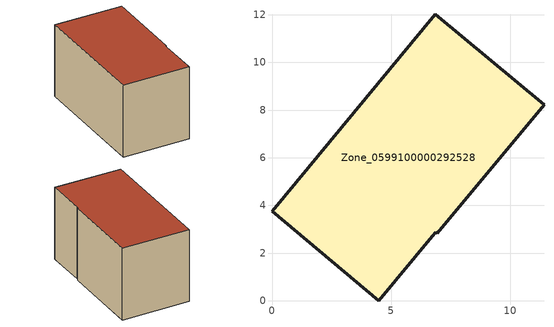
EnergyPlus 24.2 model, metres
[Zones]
Zone_0599100000292528
 floor ground (C_G): 11.41,8.22 6.93,2.83 6.87,2.88 6.73,2.71 4.47,0 0,3.76 6.86,12.03 z0
 wall outside (C_F): 6.93,2.83 11.41,8.22 6.86,12.03 0,3.76 4.47,0 6.73,2.71 6.87,2.88 6.93,2.83 z0:6.38
 roof outside (C_R): 4.47,0 6.73,2.71 6.87,2.88 6.93,2.83 11.41,8.22 6.86,12.03 0,3.76 z6.38
[BUILDING]
Pand.0599100000292528: North Axis=0; Terrain=City; Loads Convergence Tolerance Value=0.04; Temperature Convergence Tolerance Value=0.4; Solar Distribution=FullExterior; Maximum Number of Warmup Days=25; Minimum Number of Warmup Days=1
[Site:Location]
Rotterdam.The.Hague.AP_ZH_NLD Design_Conditions: Latitude=51.96; Longitude=4.45; Time Zone=1; Elevation=-4.5
[SITE:GROUNDTEMPERATURE:BUILDINGSURFACE]
18, 18, 18, 18, 18, 18, 18, 18, 18, 18, 18, 18
[MATERIAL] Thermal Absorptance=0.9; Solar Absorptance=0.7; Visible Absorptance=0.7
Name | Roughness | Thickness | Conductivity | Density | Specific Heat
G.TC.1946 | MediumSmooth | 0.15 | 1 | 540 | 1210
F.TC.1946 | Rough | 0.3 | 0.857143 | 1920 | 840
R.TC.1946 | MediumRough | 0.2 | 0.909091 | 1500 | 1000
[CONSTRUCTION]
C_G: G.TC.1946
C_F: F.TC.1946
C_R: R.TC.1946
[ZONE]
Zone_0599100000292528: Type=1; Multiplier=1; Ceiling Height=Autocalculate; Volume=Autocalculate; Floor Area=autocalculate; Part of Total Floor Area=Yes
[ZONEINFILTRATION:DESIGNFLOWRATE]
Infil_Zone_0599100000292528: Zone or ZoneList or Space or SpaceList=Zone_0599100000292528; Schedule=AlwaysOn; Design Flow Rate Calculation Method=Flow/Area; Flow Rate per Floor Area=0.003; Constant Term Coefficient=1; Temperature Term Coefficient=0; Velocity Term Coefficient=0; Velocity Squared Term Coefficient=0
[HVACTEMPLATE:ZONE:IDEALLOADSAIRSYSTEM]
Zone_0599100000292528: Maximum Heating Supply Air Temperature=50; Minimum Cooling Supply Air Temperature=13; Maximum Heating Supply Air Humidity Ratio=0.0156; Minimum Cooling Supply Air Humidity Ratio=0.0077; Heating Limit=NoLimit; Cooling Limit=NoLimit; Dehumidification Control Type=ConstantSensibleHeatRatio; Cooling Sensible Heat Ratio=0.7; Dehumidification Setpoint=60; Humidification Control Type=None; Humidification Setpoint=30; Outdoor Air Method=None; Outdoor Air Flow Rate per Person=0.00944; Outdoor Air Flow Rate per Zone Floor Area=0; Outdoor Air Flow Rate per Zone=0; Demand Controlled Ventilation Type=None; Outdoor Air Economizer Type=NoEconomizer; Heat Recovery Type=None; Sensible Heat Recovery Effectiveness=0.7; Latent Heat Recovery Effectiveness=0.65
[ZONECONTROL:THERMOSTAT]
ThermostatControl_Zone_0599100000292528: Zone or ZoneList=Zone_0599100000292528; Control Type Schedule=DualSetpointControlType; Control 1=Thermostat_Zone_0599100000292528; Temperature Difference Between Cutout And Setpoint=0
[THERMOSTATSETPOINT:DUALSETPOINT]
Thermostat_Zone_0599100000292528: Heating Setpoint Temperature Schedule=HeatingSetpoint_Zone_0599100000292528; Cooling Setpoint Temperature Schedule=CoolingSetpoint_Zone_0599100000292528
[SCHEDULE:COMPACT]
HeatingSetpoint_Zone_0599100000292528: Through: 12/31, For: AllDays, Until: 24:00, 21
CoolingSetpoint_Zone_0599100000292528: Through: 12/31, For: AllDays, Until: 24:00, 24
DualSetpointControlType: Through: 12/31, For: AllDays, Until: 24:00, 4
AlwaysOn: Through: 12/31, For: AllDays, Until: 24:00, 1
